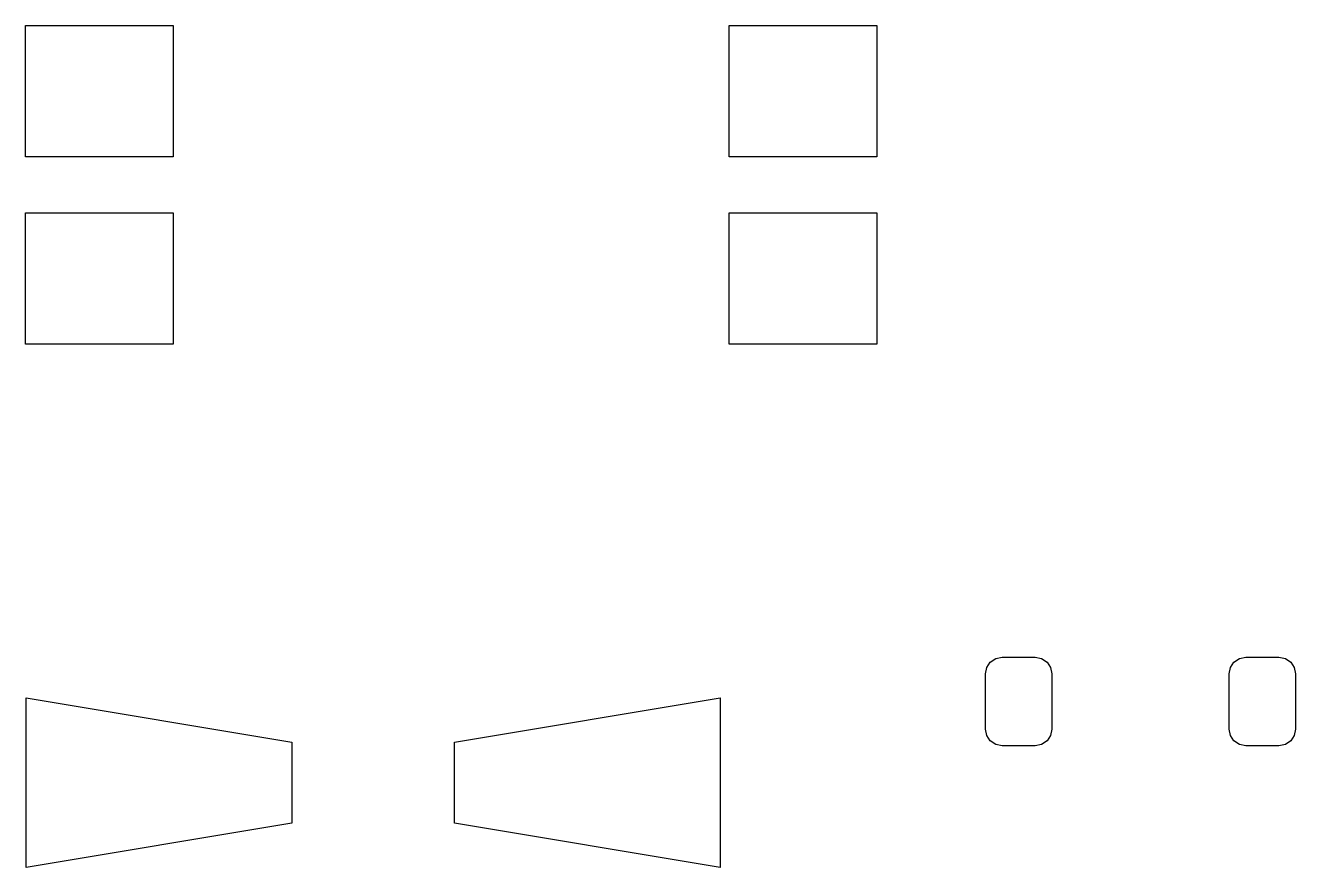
# Model space of a CAD drawing. Extents: x 70 to 224, y -154 to -54.
# Drawn here: x 69.5 to 86.7, y -121 to -109.59 of the extents above; entities that cross this region are included whole.
import ezdxf

# ---------------------------------------------------------------- set-up
doc = ezdxf.new("R2010")
doc.units = 0
doc.layers.add('BLACK', color=7, linetype='CONTINUOUS')

msp = doc.modelspace()

# ---------------------------------------------------------------- linework, layer by layer
at = {"layer": 'BLACK', "linetype": 'CONTINUOUS'}
for p, q in [((69.5, -111.37), (69.5, -109.59)), ((69.5, -109.59), (71.5, -109.59)), ((71.5, -109.59), (71.5, -111.37)), ((79.03, -111.37), (79.03, -109.59)), ((79.03, -109.59), (81.03, -109.59)), ((81.03, -109.59), (81.03, -111.37)), ((71.5, -111.37), (69.5, -111.37)), ((81.03, -111.37), (79.03, -111.37)), ((69.5, -113.91), (69.5, -112.13)), ((69.5, -112.13), (71.5, -112.13)), ((71.5, -112.13), (71.5, -113.91)), ((79.03, -113.91), (79.03, -112.13)), ((79.03, -112.13), (81.03, -112.13)), ((81.03, -112.13), (81.03, -113.91)), ((71.5, -113.91), (69.5, -113.91)), ((81.03, -113.91), (79.03, -113.91)), ((82.638896, -118.167127), (82.725, -118.15)), ((82.725, -118.15), (83.175, -118.15)), ((83.175, -118.15), (83.261104, -118.167127)), ((85.938896, -118.167127), (86.025, -118.15)), ((86.025, -118.15), (86.475, -118.15)), ((86.475, -118.15), (86.561104, -118.167127)), ((82.5, -118.375), (82.517127, -118.288896)), ((82.517127, -118.288896), (82.565901, -118.215901)), ((82.565901, -118.215901), (82.638896, -118.167127)), ((83.261104, -118.167127), (83.334099, -118.215901)), ((83.334099, -118.215901), (83.382873, -118.288896)), ((83.382873, -118.288896), (83.4, -118.375)), ((85.8, -118.375), (85.817127, -118.288896)), ((85.817127, -118.288896), (85.865901, -118.215901)), ((85.865901, -118.215901), (85.938896, -118.167127)), ((86.561104, -118.167127), (86.634099, -118.215901)), ((86.634099, -118.215901), (86.682873, -118.288896)), ((86.682873, -118.288896), (86.7, -118.375)), ((82.5, -119.125), (82.5, -118.375)), ((83.4, -118.375), (83.4, -119.125)), ((85.8, -119.125), (85.8, -118.375)), ((86.7, -118.375), (86.7, -119.125)), ((69.51, -121), (69.51, -118.7)), ((69.51, -118.7), (73.11, -119.3)), ((75.31, -119.3), (78.91, -118.7)), ((78.91, -118.7), (78.91, -121)), ((82.517127, -119.211104), (82.5, -119.125)), ((83.4, -119.125), (83.382873, -119.211104)), ((85.817127, -119.211104), (85.8, -119.125)), ((86.7, -119.125), (86.682873, -119.211104)), ((73.11, -119.3), (73.11, -120.4)), ((75.31, -120.4), (75.31, -119.3)), ((82.565901, -119.284099), (82.517127, -119.211104)), ((82.638896, -119.332873), (82.565901, -119.284099)), ((82.725, -119.35), (82.638896, -119.332873)), ((83.175, -119.35), (82.725, -119.35)), ((83.261104, -119.332873), (83.175, -119.35)), ((83.334099, -119.284099), (83.261104, -119.332873)), ((83.382873, -119.211104), (83.334099, -119.284099)), ((85.865901, -119.284099), (85.817127, -119.211104)), ((85.938896, -119.332873), (85.865901, -119.284099)), ((86.025, -119.35), (85.938896, -119.332873)), ((86.475, -119.35), (86.025, -119.35)), ((86.561104, -119.332873), (86.475, -119.35)), ((86.634099, -119.284099), (86.561104, -119.332873)), ((86.682873, -119.211104), (86.634099, -119.284099)), ((73.11, -120.4), (69.51, -121)), ((78.91, -121), (75.31, -120.4))]:
    msp.add_line(p, q, dxfattribs=at)

doc.saveas('drawing.dxf')
